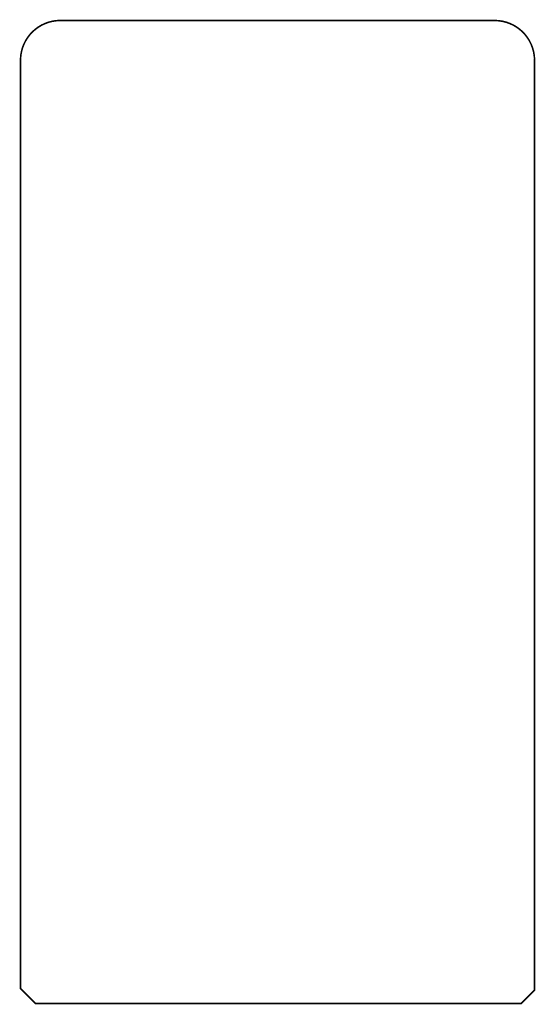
# Model space of a CAD drawing. Extents: x 105 to 170, y 11 to 134.
import ezdxf

# ---------------------------------------------------------------- set-up
doc = ezdxf.new("R2010")
doc.units = 0
doc.layers.add('098815-2ROU1_GBR', color=5, linetype='CONTINUOUS')

msp = doc.modelspace()

# ---------------------------------------------------------------- linework, layer by layer
at = {"layer": '098815-2ROU1_GBR', "const_width": 0.2}
for points in [[(110.177428, 134.27451, 0.4024699), (105.203372, 129.453082)], [(169.82191, 129.464054, 0.402422), (164.833706, 134.269988)]]:
    msp.add_lwpolyline(points, format="xyb", dxfattribs=at)
for points in [[(110.177428, 134.27451), (110.18906, 134.27456)], [(110.18906, 134.27456), (110.231936, 134.264908), (164.802236, 134.264908), (164.833706, 134.269988)], [(169.82191, 129.464054), (169.82567, 129.437866), (169.82567, 12.4714), (168.14927, 10.795), (107.089956, 10.795), (105.196386, 12.68857), (105.196386, 129.417292), (105.203372, 129.453082)]]:
    msp.add_lwpolyline(points, dxfattribs=at)

doc.saveas('drawing.dxf')
